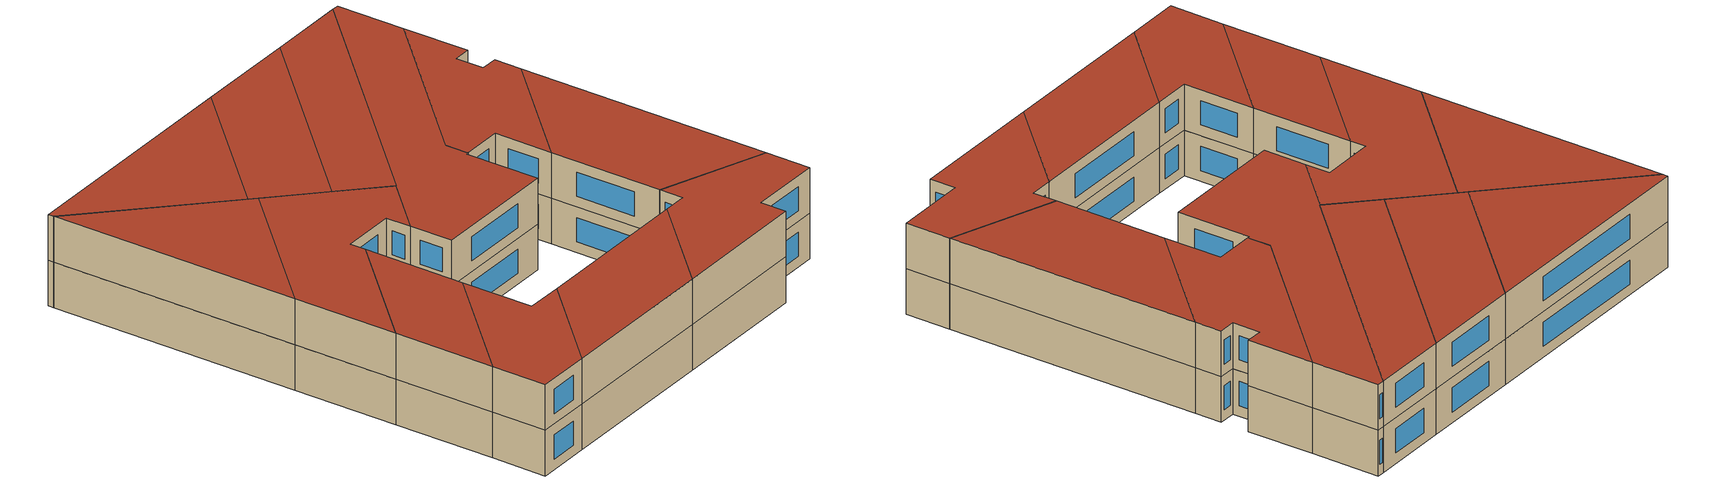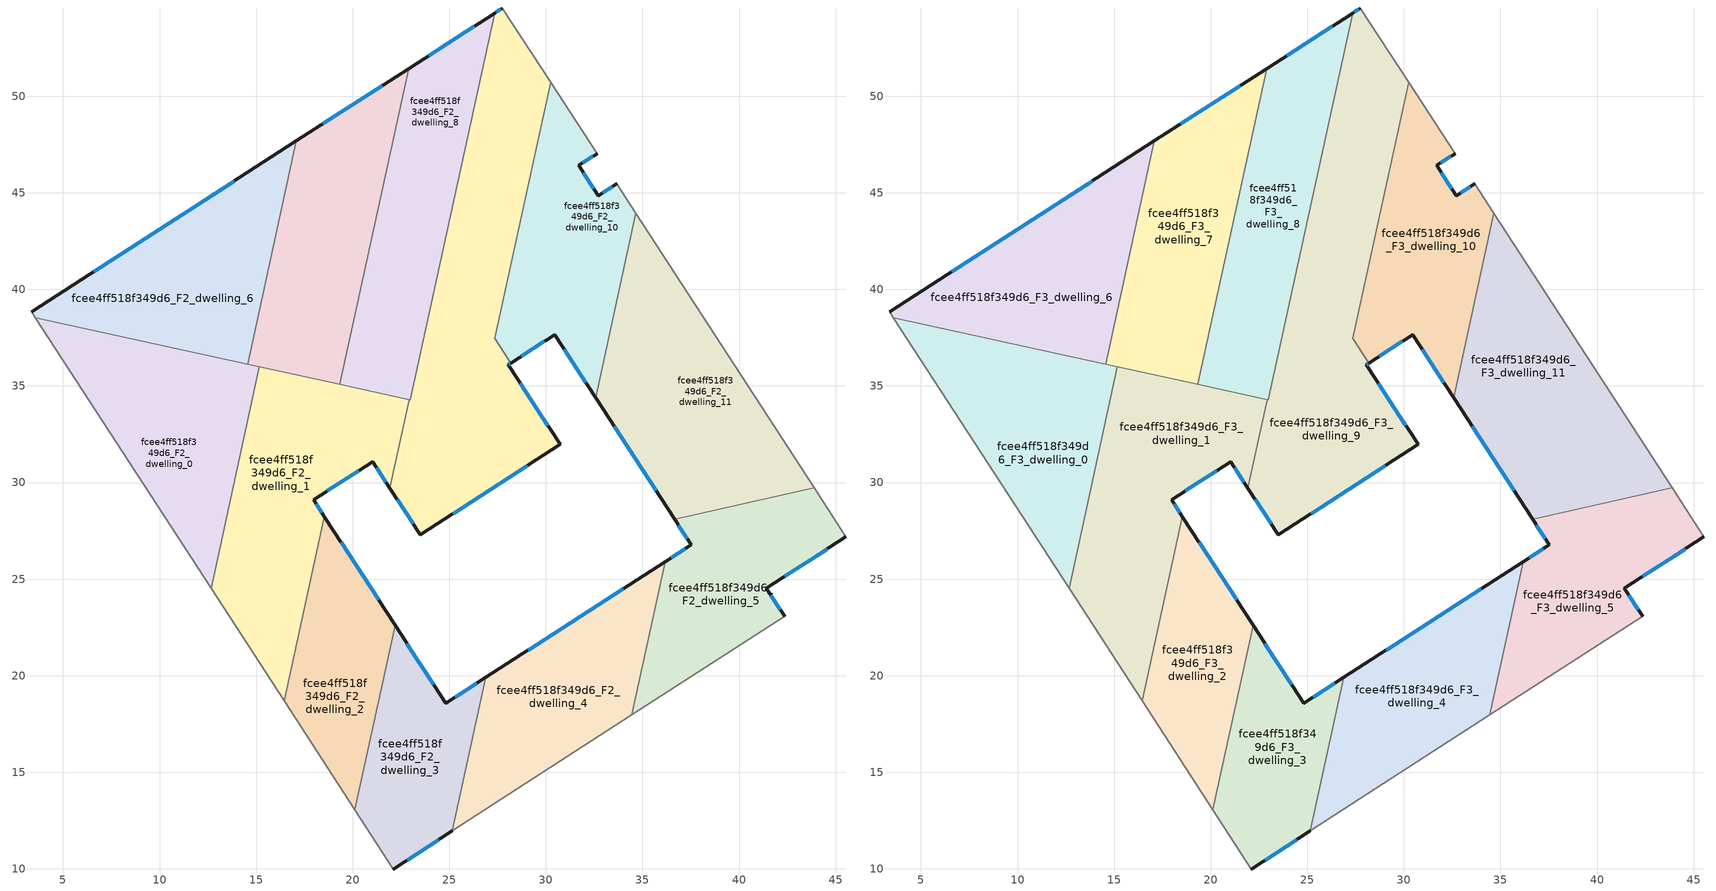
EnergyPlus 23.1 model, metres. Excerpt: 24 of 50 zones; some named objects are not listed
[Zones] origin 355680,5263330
fcee4ff518f349d6_F2_dwelling_0
 floor to fcee4ff518f349d6_F1_dwelling_0 (EU_floor_Construction): 9.12,37.31 12.88,31.51 12.67,31.38 13.79,29.66 12.66,24.53 3.58,38.52 z6
 floor to fcee4ff518f349d6_F1_dwelling_1 (EU_floor_Construction): 15.17,35.99 14.4,32.5 12.88,31.51 9.12,37.31 z6
 floor to fcee4ff518f349d6_F1_dwelling_4 (EU_floor_Construction): 14.4,32.5 13.79,29.66 12.67,31.38 z6
 wall adiabatic (EU_wall_Construction): 3.58,38.52 12.66,24.53 z6:9
 wall to fcee4ff518f349d6_F2_dwelling_1 (EU_wall_Construction): 12.66,24.53 15.17,35.99 z6:9
 wall to fcee4ff518f349d6_F2_dwelling_6 (EU_wall_Construction): 14.56,36.12 3.58,38.52 z6:9
 wall to fcee4ff518f349d6_F2_dwelling_7 (EU_wall_Construction): 15.17,35.99 14.56,36.12 z6:9
fcee4ff518f349d6_F2_dwelling_1
 floor to fcee4ff518f349d6_F1_dwelling_4 (EU_floor_Construction): 18.51,35.16 21.96,29.85 21.93,29.71 21.03,31.08 17.98,29.1 18.54,28.24 16.78,20.21 15.86,19.61 12.74,24.42 15.87,26.45 13.79,29.66 14.4,32.5 z6
 floor to fcee4ff518f349d6_F1_dwelling_0 (EU_floor_Construction): 13.79,29.66 15.87,26.45 12.74,24.42 12.66,24.53 z6
 floor to fcee4ff518f349d6_F1_dwelling_2 (EU_floor_Construction): 16.78,20.21 16.45,18.69 15.86,19.61 z6
 floor to fcee4ff518f349d6_F1_dwelling_5 (EU_floor_Construction): 21.82,34.54 22.69,33.2 21.96,29.85 18.43,35.28 z6
 floor to fcee4ff518f349d6_F1_dwelling_1 (EU_floor_Construction): 18.43,35.28 18.51,35.16 14.4,32.5 15.17,35.99 z6
 floor to fcee4ff518f349d6_F1_dwelling_6 (EU_floor_Construction): 22.93,34.3 22.69,33.2 21.82,34.54 z6
 wall outside (EU_wall_Construction): 18.54,28.24 17.98,29.1 21.03,31.08 21.93,29.71 z6:9
 wall to fcee4ff518f349d6_F2_dwelling_9 (EU_wall_Construction): 21.93,29.71 22.93,34.3 z6:9
 wall to fcee4ff518f349d6_F2_dwelling_2 (EU_wall_Construction): 16.45,18.69 18.54,28.24 z6:9
 wall adiabatic (EU_wall_Construction): 12.66,24.53 16.45,18.69 z6:9
 wall to fcee4ff518f349d6_F2_dwelling_7 (EU_wall_Construction): 19.32,35.08 15.17,35.99 z6:9
 wall to fcee4ff518f349d6_F2_dwelling_8 (EU_wall_Construction): 22.93,34.3 19.32,35.08 z6:9
 window (EU_Window_Construction): 21.24,30.76 21.72,30.03 / 18.69,29.57 20.31,30.62 / 18.41,28.44 18.11,28.9 z6.7:8.3
fcee4ff518f349d6_F2_dwelling_10
 floor to fcee4ff518f349d6_F1_dwelling_10 (EU_floor_Construction): 32.65,47.03 31.7,46.42 32.71,44.85 33.67,45.47 34.66,43.95 33.46,38.49 33.44,38.48 33.45,38.45 33.43,38.33 31.04,36.77 30.46,37.66 30.42,37.63 30.04,38.22 32.55,39.85 29.04,45.25 30.24,50.74 z6
 floor to fcee4ff518f349d6_F1_dwelling_11 (EU_floor_Construction): 33.43,38.33 32.57,34.4 31.04,36.77 z6
 floor to fcee4ff518f349d6_F1_dwelling_9 (EU_floor_Construction): 29.04,45.25 32.55,39.85 29.41,37.81 27.92,40.11 z6
 floor to fcee4ff518f349d6_F1_dwelling_8 (EU_floor_Construction): 30.04,38.22 30.42,37.63 28.18,36.18 28.1,36.31 27.46,37.31 27.35,37.48 27.92,40.11 29.41,37.81 z6
 wall outside (EU_wall_Construction): 33.67,45.47 32.71,44.85 31.7,46.42 32.65,47.03 / 28.18,36.18 30.46,37.66 32.57,34.4 z6:9
 wall adiabatic (EU_wall_Construction): 34.66,43.95 33.67,45.47 / 32.65,47.03 30.24,50.74 z6:9
 wall to fcee4ff518f349d6_F2_dwelling_11 (EU_wall_Construction): 32.57,34.4 34.66,43.95 z6:9
 wall to fcee4ff518f349d6_F2_dwelling_9 (EU_wall_Construction): 30.24,50.74 27.35,37.48 28.1,36.31 28.18,36.18 z6:9
 window (EU_Window_Construction): 31.92,46.56 32.43,46.89 / 32.47,45.22 31.93,46.05 / 33.44,45.32 32.94,45 / 30.96,36.89 32.08,35.17 / 28.72,36.53 29.93,37.31 z6.7:8.3
fcee4ff518f349d6_F2_dwelling_11
 floor adiabatic (EU_floor_Construction): 36.79,40.65 43.89,29.72 39.73,28.79 33.45,38.45 33.46,38.49 z6
 floor to fcee4ff518f349d6_F1_dwelling_10 (EU_floor_Construction): 34.66,43.95 36.79,40.65 33.46,38.49 z6
 floor to fcee4ff518f349d6_F1_dwelling_11 (EU_floor_Construction): 33.5,38.37 39.73,28.79 36.66,28.1 32.57,34.4 33.43,38.33 z6
 wall outside (EU_wall_Construction): 32.57,34.4 36.66,28.1 z6:9
 wall adiabatic (EU_wall_Construction): 43.89,29.72 34.66,43.95 z6:9
 wall to fcee4ff518f349d6_F2_dwelling_5 (EU_wall_Construction): 36.66,28.1 43.89,29.72 z6:9
 window (EU_Window_Construction): 33.53,32.92 35.7,29.58 z6.7:8.3
fcee4ff518f349d6_F2_dwelling_2
 floor to fcee4ff518f349d6_F1_dwelling_3 (EU_floor_Construction): 21.77,23.26 22.2,22.61 21.97,21.58 21.15,22.85 z6
 floor to fcee4ff518f349d6_F1_dwelling_4 (EU_floor_Construction): 18.54,28.24 21.77,23.26 20.65,22.52 20.56,22.66 16.78,20.21 z6
 floor to fcee4ff518f349d6_F1_dwelling_2 (EU_floor_Construction): 21.15,22.85 21.97,21.58 20.11,13.06 16.45,18.69 16.78,20.21 20.56,22.66 20.65,22.52 z6
 wall outside (EU_wall_Construction): 22.2,22.61 18.54,28.24 z6:9
 wall to fcee4ff518f349d6_F2_dwelling_3 (EU_wall_Construction): 20.11,13.06 22.2,22.61 z6:9
 wall adiabatic (EU_wall_Construction): 16.45,18.69 20.11,13.06 z6:9
 window (EU_Window_Construction): 21.34,23.93 19.4,26.92 z6.7:8.3
fcee4ff518f349d6_F2_dwelling_3
 floor to fcee4ff518f349d6_F1_dwelling_2 (EU_floor_Construction): 21.97,21.58 25.93,15.48 25.16,11.97 22.1,10 20.11,13.06 z6
 floor to fcee4ff518f349d6_F1_dwelling_3 (EU_floor_Construction): 26.9,19.92 25.93,15.48 21.97,21.58 22.2,22.61 24.82,18.58 z6
 wall outside (EU_wall_Construction): 26.9,19.92 24.82,18.58 22.2,22.61 / 22.1,10 25.16,11.97 z6:9
 wall to fcee4ff518f349d6_F2_dwelling_4 (EU_wall_Construction): 25.16,11.97 26.9,19.92 z6:9
 wall adiabatic (EU_wall_Construction): 20.11,13.06 22.1,10 z6:9
 window (EU_Window_Construction): 24.2,19.53 22.81,21.66 / 26.41,19.61 25.3,18.89 / 22.82,10.46 24.44,11.51 z6.7:8.3
fcee4ff518f349d6_F2_dwelling_4
 floor to fcee4ff518f349d6_F1_dwelling_3 (EU_floor_Construction): 33.92,24.45 35.38,22.2 34.45,17.97 27.31,13.36 25.93,15.48 26.9,19.92 z6
 floor to fcee4ff518f349d6_F1_dwelling_11 (EU_floor_Construction): 36.19,25.91 35.38,22.2 33.92,24.45 z6
 floor to fcee4ff518f349d6_F1_dwelling_2 (EU_floor_Construction): 25.93,15.48 27.31,13.36 25.16,11.97 z6
 wall outside (EU_wall_Construction): 36.19,25.91 26.9,19.92 z6:9
 wall to fcee4ff518f349d6_F2_dwelling_5 (EU_wall_Construction): 34.45,17.97 36.19,25.91 z6:9
 wall adiabatic (EU_wall_Construction): 25.16,11.97 34.45,17.97 z6:9
 window (EU_Window_Construction): 34.01,24.5 29.08,21.33 z6.7:8.3
fcee4ff518f349d6_F2_dwelling_5
 floor to fcee4ff518f349d6_F1_dwelling_11 (EU_floor_Construction): 39.73,28.79 42.17,25.01 41.41,24.52 42.36,23.07 37.04,19.64 35.38,22.2 36.19,25.91 37.52,26.77 36.66,28.1 z6
 floor adiabatic (EU_floor_Construction): 43.89,29.72 45.54,27.19 42.17,25.01 39.73,28.79 z6
 floor to fcee4ff518f349d6_F1_dwelling_3 (EU_floor_Construction): 35.38,22.2 37.04,19.64 34.45,17.97 z6
 wall outside (EU_wall_Construction): 36.66,28.1 37.52,26.77 36.19,25.91 / 42.36,23.07 41.41,24.52 45.54,27.19 z6:9
 wall adiabatic (EU_wall_Construction): 45.54,27.19 43.89,29.72 / 34.45,17.97 42.36,23.07 z6:9
 window (EU_Window_Construction): 37.21,26.57 36.5,26.11 / 36.87,27.79 37.32,27.08 / 42.38,25.15 44.57,26.56 / 42.14,23.41 41.63,24.18 z6.7:8.3
fcee4ff518f349d6_F2_dwelling_6
 floor to fcee4ff518f349d6_F1_dwelling_5 (EU_floor_Construction): 14.41,45.96 16.13,43.31 15.4,39.96 12.36,44.63 z6
 floor adiabatic (EU_floor_Construction): 12.36,44.63 15.4,39.96 14.56,36.12 3.58,38.52 3.37,38.83 z6
 floor to fcee4ff518f349d6_F1_dwelling_6 (EU_floor_Construction): 16.46,47.28 16.86,46.66 16.13,43.31 14.41,45.96 z6
 floor to fcee4ff518f349d6_F1_dwelling_7 (EU_floor_Construction): 17.08,47.68 16.86,46.66 16.46,47.28 z6
 wall outside (EU_wall_Construction): 17.09,47.68 3.37,38.83 z6:9
 wall to fcee4ff518f349d6_F2_dwelling_7 (EU_wall_Construction): 14.56,36.12 17.09,47.68 z6:9
 wall adiabatic (EU_wall_Construction): 3.37,38.83 3.58,38.52 z6:9
 window (EU_Window_Construction): 13.87,45.61 6.59,40.91 z6.7:8.3
fcee4ff518f349d6_F2_dwelling_7
 floor to fcee4ff518f349d6_F1_dwelling_5 (EU_floor_Construction): 16.13,43.31 19.86,37.56 19.32,35.08 18.43,35.28 15.4,39.96 z6
 floor to fcee4ff518f349d6_F1_dwelling_6 (EU_floor_Construction): 16.86,46.66 20.59,40.91 19.86,37.56 16.13,43.31 z6
 floor to fcee4ff518f349d6_F1_dwelling_7 (EU_floor_Construction): 18.51,48.6 21.32,44.26 20.59,40.91 16.86,46.66 17.08,47.68 z6
 floor to fcee4ff518f349d6_F1_dwelling_9 (EU_floor_Construction): 22.89,51.43 22.31,48.76 21.26,50.38 z6
 floor to fcee4ff518f349d6_F1_dwelling_1 (EU_floor_Construction): 15.4,39.96 18.43,35.28 14.56,36.12 z6
 floor to fcee4ff518f349d6_F1_dwelling_8 (EU_floor_Construction): 21.26,50.38 22.31,48.76 21.32,44.26 18.51,48.6 z6
 wall outside (EU_wall_Construction): 22.89,51.43 17.09,47.68 z6:9
 wall to fcee4ff518f349d6_F2_dwelling_8 (EU_wall_Construction): 19.32,35.08 22.89,51.43 z6:9
 window (EU_Window_Construction): 21.53,50.55 18.45,48.56 z6.7:8.3
fcee4ff518f349d6_F2_dwelling_8
 floor to fcee4ff518f349d6_F1_dwelling_7 (EU_floor_Construction): 21.32,44.26 24.19,39.85 23.46,36.5 20.59,40.91 z6
 floor to fcee4ff518f349d6_F1_dwelling_9 (EU_floor_Construction): 24.4,52.4 26.29,49.49 25.17,44.35 22.31,48.76 22.89,51.43 z6
 floor to fcee4ff518f349d6_F1_dwelling_8 (EU_floor_Construction): 22.31,48.76 25.17,44.35 24.19,39.85 21.32,44.26 z6
 floor to fcee4ff518f349d6_F1_dwelling_10 (EU_floor_Construction): 27.34,54.3 26.29,49.49 24.4,52.4 z6
 floor to fcee4ff518f349d6_F1_dwelling_5 (EU_floor_Construction): 19.86,37.56 21.82,34.54 19.32,35.08 z6
 floor to fcee4ff518f349d6_F1_dwelling_6 (EU_floor_Construction): 20.59,40.91 23.46,36.5 22.97,34.29 22.93,34.3 21.82,34.54 19.86,37.56 z6
 wall outside (EU_wall_Construction): 27.34,54.3 22.89,51.43 z6:9
 wall to fcee4ff518f349d6_F2_dwelling_9 (EU_wall_Construction): 22.93,34.3 22.97,34.29 27.34,54.3 z6:9
 window (EU_Window_Construction): 26.3,53.63 23.94,52.1 z6.7:8.3
fcee4ff518f349d6_F2_dwelling_9
 floor to fcee4ff518f349d6_F1_dwelling_6 (EU_floor_Construction): 23.46,36.5 27.67,30 25.63,28.68 22.69,33.2 22.93,34.3 22.97,34.29 z6
 floor to fcee4ff518f349d6_F1_dwelling_8 (EU_floor_Construction): 27.92,40.11 27.35,37.48 28.1,36.31 28.18,36.18 28.06,36.1 30.74,31.98 29.72,31.32 24.19,39.85 25.17,44.35 z6
 floor to fcee4ff518f349d6_F1_dwelling_4 (EU_floor_Construction): 21.96,29.85 23.58,27.35 23.49,27.3 21.93,29.71 z6
 floor to fcee4ff518f349d6_F1_dwelling_10 (EU_floor_Construction): 27.75,54.57 30.24,50.74 29.04,45.25 26.29,49.49 27.34,54.3 z6
 floor to fcee4ff518f349d6_F1_dwelling_7 (EU_floor_Construction): 24.19,39.85 29.72,31.32 27.67,30 23.46,36.5 z6
 floor to fcee4ff518f349d6_F1_dwelling_9 (EU_floor_Construction): 26.29,49.49 29.04,45.25 27.92,40.11 25.17,44.35 z6
 floor to fcee4ff518f349d6_F1_dwelling_5 (EU_floor_Construction): 22.69,33.2 25.63,28.68 23.58,27.35 21.96,29.85 z6
 wall outside (EU_wall_Construction): 27.75,54.57 27.34,54.3 / 21.93,29.71 23.49,27.3 30.74,31.98 28.06,36.1 28.18,36.18 z6:9
 wall adiabatic (EU_wall_Construction): 30.24,50.74 27.75,54.57 z6:9
 window (EU_Window_Construction): 27.66,54.51 27.44,54.37 / 28.09,36.12 28.15,36.16 / 30.11,32.95 28.69,35.13 / 25.19,28.4 29.04,30.88 / 22.3,29.14 23.13,27.86 z6.7:8.3
fcee4ff518f349d6_F3_dwelling_0
 floor to fcee4ff518f349d6_F2_dwelling_0 (EU_floor_Construction): 15.17,35.99 12.66,24.53 3.58,38.52 z9
 wall adiabatic (EU_wall_Construction): 3.58,38.52 12.66,24.53 z9:12
 wall to fcee4ff518f349d6_F3_dwelling_1 (EU_wall_Construction): 12.66,24.53 15.17,35.99 z9:12
 wall to fcee4ff518f349d6_F3_dwelling_6 (EU_wall_Construction): 14.56,36.12 3.58,38.52 z9:12
 wall to fcee4ff518f349d6_F3_dwelling_7 (EU_wall_Construction): 15.17,35.99 14.56,36.12 z9:12
 roof outside (EU_roof_Construction): 12.66,24.53 15.17,35.99 3.58,38.52 z12
fcee4ff518f349d6_F3_dwelling_1
 floor to fcee4ff518f349d6_F2_dwelling_1 (EU_floor_Construction): 22.93,34.3 21.93,29.71 21.03,31.08 17.98,29.1 18.54,28.24 16.45,18.69 12.66,24.53 15.17,35.99 z9
 wall outside (EU_wall_Construction): 18.54,28.24 17.98,29.1 21.03,31.08 21.93,29.71 z9:12
 wall to fcee4ff518f349d6_F3_dwelling_9 (EU_wall_Construction): 21.93,29.71 22.93,34.3 z9:12
 wall to fcee4ff518f349d6_F3_dwelling_2 (EU_wall_Construction): 16.45,18.69 18.54,28.24 z9:12
 wall adiabatic (EU_wall_Construction): 12.66,24.53 16.45,18.69 z9:12
 wall to fcee4ff518f349d6_F3_dwelling_7 (EU_wall_Construction): 19.32,35.08 15.17,35.99 z9:12
 wall to fcee4ff518f349d6_F3_dwelling_8 (EU_wall_Construction): 22.93,34.3 19.32,35.08 z9:12
 window (EU_Window_Construction): 21.24,30.76 21.72,30.03 / 18.69,29.57 20.31,30.62 / 18.41,28.44 18.11,28.9 z9.7:11.3
 roof outside (EU_roof_Construction): 16.45,18.69 18.54,28.24 17.98,29.1 21.03,31.08 21.93,29.71 22.93,34.3 15.17,35.99 12.66,24.53 z12
fcee4ff518f349d6_F3_dwelling_10
 floor to fcee4ff518f349d6_F2_dwelling_10 (EU_floor_Construction): 32.65,47.03 31.7,46.42 32.71,44.85 33.67,45.47 34.66,43.95 32.57,34.4 30.46,37.66 28.18,36.18 28.1,36.31 27.35,37.48 30.24,50.74 z9
 wall outside (EU_wall_Construction): 33.67,45.47 32.71,44.85 31.7,46.42 32.65,47.03 / 28.18,36.18 30.46,37.66 32.57,34.4 z9:12
 wall adiabatic (EU_wall_Construction): 34.66,43.95 33.67,45.47 / 32.65,47.03 30.24,50.74 z9:12
 wall to fcee4ff518f349d6_F3_dwelling_11 (EU_wall_Construction): 32.57,34.4 34.66,43.95 z9:12
 wall to fcee4ff518f349d6_F3_dwelling_9 (EU_wall_Construction): 30.24,50.74 27.35,37.48 28.1,36.31 28.18,36.18 z9:12
 window (EU_Window_Construction): 31.92,46.56 32.43,46.89 / 32.47,45.22 31.93,46.05 / 33.44,45.32 32.94,45 / 30.96,36.89 32.08,35.17 / 28.72,36.53 29.93,37.31 z9.7:11.3
 roof outside (EU_roof_Construction): 32.57,34.4 34.66,43.95 33.67,45.47 32.71,44.85 31.7,46.42 32.65,47.03 30.24,50.74 27.35,37.48 28.1,36.31 28.18,36.18 30.46,37.66 z12
fcee4ff518f349d6_F3_dwelling_11
 floor to fcee4ff518f349d6_F2_dwelling_11 (EU_floor_Construction): 34.66,43.95 43.89,29.72 36.66,28.1 32.57,34.4 z9
 wall outside (EU_wall_Construction): 32.57,34.4 36.66,28.1 z9:12
 wall adiabatic (EU_wall_Construction): 43.89,29.72 34.66,43.95 z9:12
 wall to fcee4ff518f349d6_F3_dwelling_5 (EU_wall_Construction): 36.66,28.1 43.89,29.72 z9:12
 window (EU_Window_Construction): 33.53,32.92 35.7,29.58 z9.7:11.3
 roof outside (EU_roof_Construction): 43.89,29.72 34.66,43.95 32.57,34.4 36.66,28.1 z12
fcee4ff518f349d6_F3_dwelling_2
 floor to fcee4ff518f349d6_F2_dwelling_2 (EU_floor_Construction): 18.54,28.24 22.2,22.61 20.11,13.06 16.45,18.69 z9
 wall outside (EU_wall_Construction): 22.2,22.61 18.54,28.24 z9:12
 wall to fcee4ff518f349d6_F3_dwelling_3 (EU_wall_Construction): 20.11,13.06 22.2,22.61 z9:12
 wall adiabatic (EU_wall_Construction): 16.45,18.69 20.11,13.06 z9:12
 window (EU_Window_Construction): 21.34,23.93 19.4,26.92 z9.7:11.3
 roof outside (EU_roof_Construction): 20.11,13.06 22.2,22.61 18.54,28.24 16.45,18.69 z12
fcee4ff518f349d6_F3_dwelling_3
 floor to fcee4ff518f349d6_F2_dwelling_3 (EU_floor_Construction): 26.9,19.92 25.16,11.97 22.1,10 20.11,13.06 22.2,22.61 24.82,18.58 z9
 wall outside (EU_wall_Construction): 26.9,19.92 24.82,18.58 22.2,22.61 / 22.1,10 25.16,11.97 z9:12
 wall to fcee4ff518f349d6_F3_dwelling_4 (EU_wall_Construction): 25.16,11.97 26.9,19.92 z9:12
 wall adiabatic (EU_wall_Construction): 20.11,13.06 22.1,10 z9:12
 window (EU_Window_Construction): 24.2,19.53 22.81,21.66 / 26.41,19.61 25.3,18.89 / 22.82,10.46 24.44,11.51 z9.7:11.3
 roof outside (EU_roof_Construction): 25.16,11.97 26.9,19.92 24.82,18.58 22.2,22.61 20.11,13.06 22.1,10 z12
fcee4ff518f349d6_F3_dwelling_4
 floor to fcee4ff518f349d6_F2_dwelling_4 (EU_floor_Construction): 36.19,25.91 34.45,17.97 25.16,11.97 26.9,19.92 z9
 wall outside (EU_wall_Construction): 36.19,25.91 26.9,19.92 z9:12
 wall to fcee4ff518f349d6_F3_dwelling_5 (EU_wall_Construction): 34.45,17.97 36.19,25.91 z9:12
 wall adiabatic (EU_wall_Construction): 25.16,11.97 34.45,17.97 z9:12
 window (EU_Window_Construction): 34.01,24.5 29.08,21.33 z9.7:11.3
 roof outside (EU_roof_Construction): 34.45,17.97 36.19,25.91 26.9,19.92 25.16,11.97 z12
fcee4ff518f349d6_F3_dwelling_5
 floor to fcee4ff518f349d6_F2_dwelling_5 (EU_floor_Construction): 43.89,29.72 45.54,27.19 41.41,24.52 42.36,23.07 34.45,17.97 36.19,25.91 37.52,26.77 36.66,28.1 z9
 wall outside (EU_wall_Construction): 36.66,28.1 37.52,26.77 36.19,25.91 / 42.36,23.07 41.41,24.52 45.54,27.19 z9:12
 wall adiabatic (EU_wall_Construction): 45.54,27.19 43.89,29.72 / 34.45,17.97 42.36,23.07 z9:12
 window (EU_Window_Construction): 37.21,26.57 36.5,26.11 / 36.87,27.79 37.32,27.08 / 42.38,25.15 44.57,26.56 / 42.14,23.41 41.63,24.18 z9.7:11.3
 roof outside (EU_roof_Construction): 42.36,23.07 41.41,24.52 45.54,27.19 43.89,29.72 36.66,28.1 37.52,26.77 36.19,25.91 34.45,17.97 z12
fcee4ff518f349d6_F3_dwelling_6
 floor to fcee4ff518f349d6_F2_dwelling_6 (EU_floor_Construction): 17.09,47.68 14.56,36.12 3.58,38.52 3.37,38.83 z9
 wall outside (EU_wall_Construction): 17.09,47.68 3.37,38.83 z9:12
 wall to fcee4ff518f349d6_F3_dwelling_7 (EU_wall_Construction): 14.56,36.12 17.09,47.68 z9:12
 wall adiabatic (EU_wall_Construction): 3.37,38.83 3.58,38.52 z9:12
 window (EU_Window_Construction): 13.87,45.61 6.59,40.91 z9.7:11.3
 roof outside (EU_roof_Construction): 14.56,36.12 17.09,47.68 3.37,38.83 3.58,38.52 z12
fcee4ff518f349d6_F3_dwelling_7
 floor to fcee4ff518f349d6_F2_dwelling_7 (EU_floor_Construction): 22.89,51.43 19.32,35.08 14.56,36.12 17.09,47.68 z9
 wall outside (EU_wall_Construction): 22.89,51.43 17.09,47.68 z9:12
 wall to fcee4ff518f349d6_F3_dwelling_8 (EU_wall_Construction): 19.32,35.08 22.89,51.43 z9:12
 window (EU_Window_Construction): 21.53,50.55 18.45,48.56 z9.7:11.3
 roof outside (EU_roof_Construction): 19.32,35.08 22.89,51.43 17.09,47.68 14.56,36.12 z12
fcee4ff518f349d6_F3_dwelling_8
 floor to fcee4ff518f349d6_F2_dwelling_8 (EU_floor_Construction): 27.34,54.3 22.97,34.29 19.32,35.08 22.89,51.43 z9
 wall outside (EU_wall_Construction): 27.34,54.3 22.89,51.43 z9:12
 wall to fcee4ff518f349d6_F3_dwelling_9 (EU_wall_Construction): 22.93,34.3 22.97,34.29 27.34,54.3 z9:12
 window (EU_Window_Construction): 26.3,53.63 23.94,52.1 z9.7:11.3
 roof outside (EU_roof_Construction): 22.97,34.29 27.34,54.3 22.89,51.43 19.32,35.08 z12
fcee4ff518f349d6_F3_dwelling_9
 floor to fcee4ff518f349d6_F2_dwelling_9 (EU_floor_Construction): 27.75,54.57 30.24,50.74 27.35,37.48 28.1,36.31 28.18,36.18 28.06,36.1 30.74,31.98 23.49,27.3 21.93,29.71 22.93,34.3 22.97,34.29 27.34,54.3 z9
 wall outside (EU_wall_Construction): 27.75,54.57 27.34,54.3 / 21.93,29.71 23.49,27.3 30.74,31.98 28.06,36.1 28.18,36.18 z9:12
 wall adiabatic (EU_wall_Construction): 30.24,50.74 27.75,54.57 z9:12
 window (EU_Window_Construction): 27.66,54.51 27.44,54.37 / 28.09,36.12 28.15,36.16 / 30.11,32.95 28.69,35.13 / 25.19,28.4 29.04,30.88 / 22.3,29.14 23.13,27.86 z9.7:11.3
 roof outside (EU_roof_Construction): 30.74,31.98 28.06,36.1 28.18,36.18 28.1,36.31 27.35,37.48 30.24,50.74 27.75,54.57 27.34,54.3 22.97,34.29 22.93,34.3 21.93,29.71 23.49,27.3 z12
[Building]
EU S2 Campaign: North Axis=0; Terrain=City; Solar Distribution=FullExterior
[Site:Location]
Budapest.Ferenc.Liszt.Intl.AP: Latitude=47.437; Longitude=19.256; Time Zone=1; Elevation=185
[SizingPeriod:WeatherFileDays]
AnnualSizingPeriod: Begin Month=1; Begin Day of Month=1; End Month=12; End Day of Month=31; Day of Week for Start Day=Monday; Use Weather File Daylight Saving Period=No; Use Weather File Rain and Snow Indicators=No
[MATERIAL]
EU_InternalMass_Material: Roughness=MediumRough; Thickness=0.1; Conductivity=1; Density=1800; Specific Heat=900; Thermal Absorptance=0.9; Solar Absorptance=0.7; Visible Absorptance=0.7
[MATERIAL:NOMASS] Roughness=MediumRough; Thermal Absorptance=0.9; Solar Absorptance=0.7; Visible Absorptance=0.7
Name | Thermal Resistance
EU_wall_NoMass | 0.832559
EU_roof_NoMass | 1.39638
EU_floor_NoMass | 0.872794
[WINDOWMATERIAL:SIMPLEGLAZINGSYSTEM]
EU_Window_SimpleGlazing: UFactor=2.79869; Solar Heat Gain Coefficient=0.75; Visible Transmittance=0.75
[CONSTRUCTION]
EU_wall_Construction: EU_wall_NoMass
EU_roof_Construction: EU_roof_NoMass
EU_floor_Construction: EU_floor_NoMass
EU_Window_Construction: EU_Window_SimpleGlazing
EU_InternalMass_Construction: EU_InternalMass_Material
[ZONE] Type=1; Multiplier=1; Ceiling Height=autocalculate; Floor Area=autocalculate; Part of Total Floor Area=Yes
Name | Volume
fcee4ff518f349d6_F2_dwelling_0; fcee4ff518f349d6_F3_dwelling_0 | 208.759
fcee4ff518f349d6_F2_dwelling_1; fcee4ff518f349d6_F3_dwelling_1 | 247.774
fcee4ff518f349d6_F2_dwelling_10; fcee4ff518f349d6_F3_dwelling_10 | 185.777
fcee4ff518f349d6_F2_dwelling_11; fcee4ff518f349d6_F3_dwelling_11 | 255.045
fcee4ff518f349d6_F2_dwelling_2; fcee4ff518f349d6_F3_dwelling_2 | 140.003
fcee4ff518f349d6_F2_dwelling_3; fcee4ff518f349d6_F3_dwelling_3 | 140.956
fcee4ff518f349d6_F2_dwelling_4; fcee4ff518f349d6_F3_dwelling_4 | 190.251
fcee4ff518f349d6_F2_dwelling_5; fcee4ff518f349d6_F3_dwelling_5 | 177.247
fcee4ff518f349d6_F2_dwelling_6; fcee4ff518f349d6_F3_dwelling_6 | 208.737
fcee4ff518f349d6_F2_dwelling_7; fcee4ff518f349d6_F3_dwelling_7 | 208.72
fcee4ff518f349d6_F2_dwelling_8; fcee4ff518f349d6_F3_dwelling_8 | 208.771
fcee4ff518f349d6_F2_dwelling_9; fcee4ff518f349d6_F3_dwelling_9 | 332.881
[INTERNALMASS] Construction=EU_InternalMass_Construction
Name | Zone or ZoneList | Surface Area
fcee4ff518f349d6_F2_dwelling_0_EU_InternalMass | fcee4ff518f349d6_F2_dwelling_0 | 69.5861
fcee4ff518f349d6_F2_dwelling_1_EU_InternalMass | fcee4ff518f349d6_F2_dwelling_1 | 82.5903
fcee4ff518f349d6_F2_dwelling_2_EU_InternalMass | fcee4ff518f349d6_F2_dwelling_2 | 46.6676
fcee4ff518f349d6_F2_dwelling_3_EU_InternalMass | fcee4ff518f349d6_F2_dwelling_3 | 46.9853
fcee4ff518f349d6_F2_dwelling_4_EU_InternalMass | fcee4ff518f349d6_F2_dwelling_4 | 63.4171
fcee4ff518f349d6_F2_dwelling_5_EU_InternalMass | fcee4ff518f349d6_F2_dwelling_5 | 59.0824
fcee4ff518f349d6_F2_dwelling_6_EU_InternalMass | fcee4ff518f349d6_F2_dwelling_6 | 69.5789
fcee4ff518f349d6_F2_dwelling_7_EU_InternalMass | fcee4ff518f349d6_F2_dwelling_7 | 69.5733
fcee4ff518f349d6_F2_dwelling_8_EU_InternalMass | fcee4ff518f349d6_F2_dwelling_8 | 69.59
fcee4ff518f349d6_F2_dwelling_9_EU_InternalMass | fcee4ff518f349d6_F2_dwelling_9 | 110.95
fcee4ff518f349d6_F2_dwelling_10_EU_InternalMass | fcee4ff518f349d6_F2_dwelling_10 | 61.9258
fcee4ff518f349d6_F2_dwelling_11_EU_InternalMass | fcee4ff518f349d6_F2_dwelling_11 | 85.015
fcee4ff518f349d6_F3_dwelling_0_EU_InternalMass | fcee4ff518f349d6_F3_dwelling_0 | 69.5861
fcee4ff518f349d6_F3_dwelling_1_EU_InternalMass | fcee4ff518f349d6_F3_dwelling_1 | 82.5903
fcee4ff518f349d6_F3_dwelling_2_EU_InternalMass | fcee4ff518f349d6_F3_dwelling_2 | 46.6676
fcee4ff518f349d6_F3_dwelling_3_EU_InternalMass | fcee4ff518f349d6_F3_dwelling_3 | 46.9853
fcee4ff518f349d6_F3_dwelling_4_EU_InternalMass | fcee4ff518f349d6_F3_dwelling_4 | 63.4171
fcee4ff518f349d6_F3_dwelling_5_EU_InternalMass | fcee4ff518f349d6_F3_dwelling_5 | 59.0824
fcee4ff518f349d6_F3_dwelling_6_EU_InternalMass | fcee4ff518f349d6_F3_dwelling_6 | 69.5789
fcee4ff518f349d6_F3_dwelling_7_EU_InternalMass | fcee4ff518f349d6_F3_dwelling_7 | 69.5733
fcee4ff518f349d6_F3_dwelling_8_EU_InternalMass | fcee4ff518f349d6_F3_dwelling_8 | 69.59
fcee4ff518f349d6_F3_dwelling_9_EU_InternalMass | fcee4ff518f349d6_F3_dwelling_9 | 110.95
fcee4ff518f349d6_F3_dwelling_10_EU_InternalMass | fcee4ff518f349d6_F3_dwelling_10 | 61.9258
fcee4ff518f349d6_F3_dwelling_11_EU_InternalMass | fcee4ff518f349d6_F3_dwelling_11 | 85.015
[OTHEREQUIPMENT] Fuel Type=Electricity; Design Level Calculation Method=Watts/Area; Power per Zone Floor Area=1; Fraction Latent=0; Fraction Radiant=0; Fraction Lost=0; Carbon Dioxide Generation Rate=0; EndUse Subcategory=EU_Step8_InternalGains
Name | Zone or ZoneList or Space or SpaceList | Schedule
EU_Step8_InternalGain_fcee4ff518f349d6_F2_dwelling_0_f000 | fcee4ff518f349d6_F2_dwelling_0 | EU_Step8_GainSchedule_fcee4ff518f349d6_F2_dwelling_0_f000
EU_Step8_InternalGain_fcee4ff518f349d6_F2_dwelling_1_f000 | fcee4ff518f349d6_F2_dwelling_1 | EU_Step8_GainSchedule_fcee4ff518f349d6_F2_dwelling_1_f000
EU_Step8_InternalGain_fcee4ff518f349d6_F2_dwelling_2_f000 | fcee4ff518f349d6_F2_dwelling_2 | EU_Step8_GainSchedule_fcee4ff518f349d6_F2_dwelling_2_f000
EU_Step8_InternalGain_fcee4ff518f349d6_F2_dwelling_3_f000 | fcee4ff518f349d6_F2_dwelling_3 | EU_Step8_GainSchedule_fcee4ff518f349d6_F2_dwelling_3_f000
EU_Step8_InternalGain_fcee4ff518f349d6_F2_dwelling_4_f000 | fcee4ff518f349d6_F2_dwelling_4 | EU_Step8_GainSchedule_fcee4ff518f349d6_F2_dwelling_4_f000
EU_Step8_InternalGain_fcee4ff518f349d6_F2_dwelling_5_f000 | fcee4ff518f349d6_F2_dwelling_5 | EU_Step8_GainSchedule_fcee4ff518f349d6_F2_dwelling_5_f000
EU_Step8_InternalGain_fcee4ff518f349d6_F2_dwelling_6_f000 | fcee4ff518f349d6_F2_dwelling_6 | EU_Step8_GainSchedule_fcee4ff518f349d6_F2_dwelling_6_f000
EU_Step8_InternalGain_fcee4ff518f349d6_F2_dwelling_7_f000 | fcee4ff518f349d6_F2_dwelling_7 | EU_Step8_GainSchedule_fcee4ff518f349d6_F2_dwelling_7_f000
EU_Step8_InternalGain_fcee4ff518f349d6_F2_dwelling_8_f000 | fcee4ff518f349d6_F2_dwelling_8 | EU_Step8_GainSchedule_fcee4ff518f349d6_F2_dwelling_8_f000
EU_Step8_InternalGain_fcee4ff518f349d6_F2_dwelling_9_f000 | fcee4ff518f349d6_F2_dwelling_9 | EU_Step8_GainSchedule_fcee4ff518f349d6_F2_dwelling_9_f000
EU_Step8_InternalGain_fcee4ff518f349d6_F2_dwelling_10_f000 | fcee4ff518f349d6_F2_dwelling_10 | EU_Step8_GainSchedule_fcee4ff518f349d6_F2_dwelling_10_f000
EU_Step8_InternalGain_fcee4ff518f349d6_F2_dwelling_11_f000 | fcee4ff518f349d6_F2_dwelling_11 | EU_Step8_GainSchedule_fcee4ff518f349d6_F2_dwelling_11_f000
EU_Step8_InternalGain_fcee4ff518f349d6_F3_dwelling_0_f000 | fcee4ff518f349d6_F3_dwelling_0 | EU_Step8_GainSchedule_fcee4ff518f349d6_F3_dwelling_0_f000
EU_Step8_InternalGain_fcee4ff518f349d6_F3_dwelling_1_f000 | fcee4ff518f349d6_F3_dwelling_1 | EU_Step8_GainSchedule_fcee4ff518f349d6_F3_dwelling_1_f000
EU_Step8_InternalGain_fcee4ff518f349d6_F3_dwelling_2_f000 | fcee4ff518f349d6_F3_dwelling_2 | EU_Step8_GainSchedule_fcee4ff518f349d6_F3_dwelling_2_f000
EU_Step8_InternalGain_fcee4ff518f349d6_F3_dwelling_3_f000 | fcee4ff518f349d6_F3_dwelling_3 | EU_Step8_GainSchedule_fcee4ff518f349d6_F3_dwelling_3_f000
EU_Step8_InternalGain_fcee4ff518f349d6_F3_dwelling_4_f000 | fcee4ff518f349d6_F3_dwelling_4 | EU_Step8_GainSchedule_fcee4ff518f349d6_F3_dwelling_4_f000
EU_Step8_InternalGain_fcee4ff518f349d6_F3_dwelling_5_f000 | fcee4ff518f349d6_F3_dwelling_5 | EU_Step8_GainSchedule_fcee4ff518f349d6_F3_dwelling_5_f000
EU_Step8_InternalGain_fcee4ff518f349d6_F3_dwelling_6_f000 | fcee4ff518f349d6_F3_dwelling_6 | EU_Step8_GainSchedule_fcee4ff518f349d6_F3_dwelling_6_f000
EU_Step8_InternalGain_fcee4ff518f349d6_F3_dwelling_7_f000 | fcee4ff518f349d6_F3_dwelling_7 | EU_Step8_GainSchedule_fcee4ff518f349d6_F3_dwelling_7_f000
EU_Step8_InternalGain_fcee4ff518f349d6_F3_dwelling_8_f000 | fcee4ff518f349d6_F3_dwelling_8 | EU_Step8_GainSchedule_fcee4ff518f349d6_F3_dwelling_8_f000
EU_Step8_InternalGain_fcee4ff518f349d6_F3_dwelling_9_f000 | fcee4ff518f349d6_F3_dwelling_9 | EU_Step8_GainSchedule_fcee4ff518f349d6_F3_dwelling_9_f000
EU_Step8_InternalGain_fcee4ff518f349d6_F3_dwelling_10_f000 | fcee4ff518f349d6_F3_dwelling_10 | EU_Step8_GainSchedule_fcee4ff518f349d6_F3_dwelling_10_f000
EU_Step8_InternalGain_fcee4ff518f349d6_F3_dwelling_11_f000 | fcee4ff518f349d6_F3_dwelling_11 | EU_Step8_GainSchedule_fcee4ff518f349d6_F3_dwelling_11_f000
[ZONEVENTILATION:DESIGNFLOWRATE] Schedule=EU_AlwaysOn; Design Flow Rate Calculation Method=AirChanges/Hour; Air Changes per Hour=0.475469; Ventilation Type=Natural; Fan Pressure Rise=0; Fan Total Efficiency=1; Constant Term Coefficient=1; Temperature Term Coefficient=0; Velocity Term Coefficient=0; Velocity Squared Term Coefficient=0; Minimum Indoor Temperature=-100; Maximum Indoor Temperature=100; Delta Temperature=-100; Minimum Outdoor Temperature=-100; Maximum Outdoor Temperature=100; Maximum Wind Speed=40
Name | Zone or ZoneList or Space or SpaceList
EU_ConstantAir_fcee4ff518f349d6_F2_dwelling_0 | fcee4ff518f349d6_F2_dwelling_0
EU_ConstantAir_fcee4ff518f349d6_F2_dwelling_1 | fcee4ff518f349d6_F2_dwelling_1
EU_ConstantAir_fcee4ff518f349d6_F2_dwelling_2 | fcee4ff518f349d6_F2_dwelling_2
EU_ConstantAir_fcee4ff518f349d6_F2_dwelling_3 | fcee4ff518f349d6_F2_dwelling_3
EU_ConstantAir_fcee4ff518f349d6_F2_dwelling_4 | fcee4ff518f349d6_F2_dwelling_4
EU_ConstantAir_fcee4ff518f349d6_F2_dwelling_5 | fcee4ff518f349d6_F2_dwelling_5
EU_ConstantAir_fcee4ff518f349d6_F2_dwelling_6 | fcee4ff518f349d6_F2_dwelling_6
EU_ConstantAir_fcee4ff518f349d6_F2_dwelling_7 | fcee4ff518f349d6_F2_dwelling_7
EU_ConstantAir_fcee4ff518f349d6_F2_dwelling_8 | fcee4ff518f349d6_F2_dwelling_8
EU_ConstantAir_fcee4ff518f349d6_F2_dwelling_9 | fcee4ff518f349d6_F2_dwelling_9
EU_ConstantAir_fcee4ff518f349d6_F2_dwelling_10 | fcee4ff518f349d6_F2_dwelling_10
EU_ConstantAir_fcee4ff518f349d6_F2_dwelling_11 | fcee4ff518f349d6_F2_dwelling_11
EU_ConstantAir_fcee4ff518f349d6_F3_dwelling_0 | fcee4ff518f349d6_F3_dwelling_0
EU_ConstantAir_fcee4ff518f349d6_F3_dwelling_1 | fcee4ff518f349d6_F3_dwelling_1
EU_ConstantAir_fcee4ff518f349d6_F3_dwelling_2 | fcee4ff518f349d6_F3_dwelling_2
EU_ConstantAir_fcee4ff518f349d6_F3_dwelling_3 | fcee4ff518f349d6_F3_dwelling_3
EU_ConstantAir_fcee4ff518f349d6_F3_dwelling_4 | fcee4ff518f349d6_F3_dwelling_4
EU_ConstantAir_fcee4ff518f349d6_F3_dwelling_5 | fcee4ff518f349d6_F3_dwelling_5
EU_ConstantAir_fcee4ff518f349d6_F3_dwelling_6 | fcee4ff518f349d6_F3_dwelling_6
EU_ConstantAir_fcee4ff518f349d6_F3_dwelling_7 | fcee4ff518f349d6_F3_dwelling_7
EU_ConstantAir_fcee4ff518f349d6_F3_dwelling_8 | fcee4ff518f349d6_F3_dwelling_8
EU_ConstantAir_fcee4ff518f349d6_F3_dwelling_9 | fcee4ff518f349d6_F3_dwelling_9
EU_ConstantAir_fcee4ff518f349d6_F3_dwelling_10 | fcee4ff518f349d6_F3_dwelling_10
EU_ConstantAir_fcee4ff518f349d6_F3_dwelling_11 | fcee4ff518f349d6_F3_dwelling_11
[HVACTEMPLATE:ZONE:IDEALLOADSAIRSYSTEM] System Availability Schedule=EU_AlwaysOn; Maximum Heating Supply Air Temperature=50; Minimum Cooling Supply Air Temperature=13; Maximum Heating Supply Air Humidity Ratio=0.0156; Minimum Cooling Supply Air Humidity Ratio=0.0077; Heating Limit=NoLimit; Cooling Limit=NoLimit; Heating Availability Schedule=EU_AlwaysOn; Cooling Availability Schedule=EU_CoolingOff; Dehumidification Control Type=ConstantSensibleHeatRatio; Cooling Sensible Heat Ratio=0.7; Dehumidification Setpoint=60; Humidification Control Type=None; Humidification Setpoint=30; Outdoor Air Method=None; Outdoor Air Flow Rate per Person=0.00944; Outdoor Air Flow Rate per Zone Floor Area=0; Outdoor Air Flow Rate per Zone=0; Demand Controlled Ventilation Type=None; Outdoor Air Economizer Type=NoEconomizer; Heat Recovery Type=None; Sensible Heat Recovery Effectiveness=0.7; Latent Heat Recovery Effectiveness=0.65
Name | Template Thermostat
fcee4ff518f349d6_F2_dwelling_0 | EU_HeatOnly_fcee4ff518f349d6_F2_dwelling_0
fcee4ff518f349d6_F2_dwelling_1 | EU_HeatOnly_fcee4ff518f349d6_F2_dwelling_1
fcee4ff518f349d6_F2_dwelling_2 | EU_HeatOnly_fcee4ff518f349d6_F2_dwelling_2
fcee4ff518f349d6_F2_dwelling_3 | EU_HeatOnly_fcee4ff518f349d6_F2_dwelling_3
fcee4ff518f349d6_F2_dwelling_4 | EU_HeatOnly_fcee4ff518f349d6_F2_dwelling_4
fcee4ff518f349d6_F2_dwelling_5 | EU_HeatOnly_fcee4ff518f349d6_F2_dwelling_5
fcee4ff518f349d6_F2_dwelling_6 | EU_HeatOnly_fcee4ff518f349d6_F2_dwelling_6
fcee4ff518f349d6_F2_dwelling_7 | EU_HeatOnly_fcee4ff518f349d6_F2_dwelling_7
fcee4ff518f349d6_F2_dwelling_8 | EU_HeatOnly_fcee4ff518f349d6_F2_dwelling_8
fcee4ff518f349d6_F2_dwelling_9 | EU_HeatOnly_fcee4ff518f349d6_F2_dwelling_9
fcee4ff518f349d6_F2_dwelling_10 | EU_HeatOnly_fcee4ff518f349d6_F2_dwelling_10
fcee4ff518f349d6_F2_dwelling_11 | EU_HeatOnly_fcee4ff518f349d6_F2_dwelling_11
fcee4ff518f349d6_F3_dwelling_0 | EU_HeatOnly_fcee4ff518f349d6_F3_dwelling_0
fcee4ff518f349d6_F3_dwelling_1 | EU_HeatOnly_fcee4ff518f349d6_F3_dwelling_1
fcee4ff518f349d6_F3_dwelling_2 | EU_HeatOnly_fcee4ff518f349d6_F3_dwelling_2
fcee4ff518f349d6_F3_dwelling_3 | EU_HeatOnly_fcee4ff518f349d6_F3_dwelling_3
fcee4ff518f349d6_F3_dwelling_4 | EU_HeatOnly_fcee4ff518f349d6_F3_dwelling_4
fcee4ff518f349d6_F3_dwelling_5 | EU_HeatOnly_fcee4ff518f349d6_F3_dwelling_5
fcee4ff518f349d6_F3_dwelling_6 | EU_HeatOnly_fcee4ff518f349d6_F3_dwelling_6
fcee4ff518f349d6_F3_dwelling_7 | EU_HeatOnly_fcee4ff518f349d6_F3_dwelling_7
fcee4ff518f349d6_F3_dwelling_8 | EU_HeatOnly_fcee4ff518f349d6_F3_dwelling_8
fcee4ff518f349d6_F3_dwelling_9 | EU_HeatOnly_fcee4ff518f349d6_F3_dwelling_9
fcee4ff518f349d6_F3_dwelling_10 | EU_HeatOnly_fcee4ff518f349d6_F3_dwelling_10
fcee4ff518f349d6_F3_dwelling_11 | EU_HeatOnly_fcee4ff518f349d6_F3_dwelling_11
[SIZING:ZONE] Zone Cooling Design Supply Air Temperature Input Method=SupplyAirTemperature; Zone Cooling Design Supply Air Temperature=13; Zone Heating Design Supply Air Temperature Input Method=SupplyAirTemperature; Zone Heating Design Supply Air Temperature=50; Zone Cooling Design Supply Air Humidity Ratio=0.008; Zone Heating Design Supply Air Humidity Ratio=0.008; Cooling Design Air Flow Method=DesignDay; Cooling Design Air Flow Rate=0; Cooling Minimum Air Flow per Zone Floor Area=0.000762; Cooling Minimum Air Flow=0; Cooling Minimum Air Flow Fraction=0.2; Heating Design Air Flow Method=DesignDay; Heating Design Air Flow Rate=0; Heating Maximum Air Flow per Zone Floor Area=0.002032; Heating Maximum Air Flow=0.141576; Heating Maximum Air Flow Fraction=0.3; Account for Dedicated Outdoor Air System=No; Dedicated Outdoor Air System Control Strategy=NeutralSupplyAir; Dedicated Outdoor Air Low Setpoint Temperature for Design=autosize; Dedicated Outdoor Air High Setpoint Temperature for Design=autosize; Zone Load Sizing Method=Sensible Load Only No Latent Load; Zone Latent Cooling Design Supply Air Humidity Ratio Input Method=HumidityRatioDifference; Zone Cooling Design Supply Air Humidity Ratio Difference=0.005; Zone Latent Heating Design Supply Air Humidity Ratio Input Method=HumidityRatioDifference; Zone Humidification Design Supply Air Humidity Ratio Difference=0.005
fcee4ff518f349d6_F2_dwelling_0; fcee4ff518f349d6_F2_dwelling_1; fcee4ff518f349d6_F2_dwelling_2; fcee4ff518f349d6_F2_dwelling_3; fcee4ff518f349d6_F2_dwelling_4; fcee4ff518f349d6_F2_dwelling_5; fcee4ff518f349d6_F2_dwelling_6; fcee4ff518f349d6_F2_dwelling_7; fcee4ff518f349d6_F2_dwelling_8; fcee4ff518f349d6_F2_dwelling_9; fcee4ff518f349d6_F2_dwelling_10; fcee4ff518f349d6_F2_dwelling_11; fcee4ff518f349d6_F3_dwelling_0; fcee4ff518f349d6_F3_dwelling_1; fcee4ff518f349d6_F3_dwelling_2; fcee4ff518f349d6_F3_dwelling_3; fcee4ff518f349d6_F3_dwelling_4; fcee4ff518f349d6_F3_dwelling_5; fcee4ff518f349d6_F3_dwelling_6; fcee4ff518f349d6_F3_dwelling_7; fcee4ff518f349d6_F3_dwelling_8; fcee4ff518f349d6_F3_dwelling_9; fcee4ff518f349d6_F3_dwelling_10; fcee4ff518f349d6_F3_dwelling_11
[SCHEDULE:CONSTANT]
Name | Hourly Value
EU_AlwaysOn | 1
EU_CoolingOff | 0
[SCHEDULE:FILE] Column Number=1; Rows to Skip at Top=0; Number of Hours of Data=8760; Column Separator=Comma; Interpolate to Timestep=No; Minutes per Item=60; Adjust Schedule for Daylight Savings=Yes
Name | File
EU_Step8_GainSchedule_fcee4ff518f349d6_F2_dwelling_0_f000 | ../../schedules/fcee4ff518f349d6/fcee4ff518f349d6_F2_dwelling_0_f000_gain.csv
EU_Step8_GainSchedule_fcee4ff518f349d6_F2_dwelling_1_f000 | ../../schedules/fcee4ff518f349d6/fcee4ff518f349d6_F2_dwelling_1_f000_gain.csv
EU_Step8_GainSchedule_fcee4ff518f349d6_F2_dwelling_2_f000 | ../../schedules/fcee4ff518f349d6/fcee4ff518f349d6_F2_dwelling_2_f000_gain.csv
EU_Step8_GainSchedule_fcee4ff518f349d6_F2_dwelling_3_f000 | ../../schedules/fcee4ff518f349d6/fcee4ff518f349d6_F2_dwelling_3_f000_gain.csv
EU_Step8_GainSchedule_fcee4ff518f349d6_F2_dwelling_4_f000 | ../../schedules/fcee4ff518f349d6/fcee4ff518f349d6_F2_dwelling_4_f000_gain.csv
EU_Step8_GainSchedule_fcee4ff518f349d6_F2_dwelling_5_f000 | ../../schedules/fcee4ff518f349d6/fcee4ff518f349d6_F2_dwelling_5_f000_gain.csv
EU_Step8_GainSchedule_fcee4ff518f349d6_F2_dwelling_6_f000 | ../../schedules/fcee4ff518f349d6/fcee4ff518f349d6_F2_dwelling_6_f000_gain.csv
EU_Step8_GainSchedule_fcee4ff518f349d6_F2_dwelling_7_f000 | ../../schedules/fcee4ff518f349d6/fcee4ff518f349d6_F2_dwelling_7_f000_gain.csv
EU_Step8_GainSchedule_fcee4ff518f349d6_F2_dwelling_8_f000 | ../../schedules/fcee4ff518f349d6/fcee4ff518f349d6_F2_dwelling_8_f000_gain.csv
EU_Step8_GainSchedule_fcee4ff518f349d6_F2_dwelling_9_f000 | ../../schedules/fcee4ff518f349d6/fcee4ff518f349d6_F2_dwelling_9_f000_gain.csv
EU_Step8_GainSchedule_fcee4ff518f349d6_F2_dwelling_10_f000 | ../../schedules/fcee4ff518f349d6/fcee4ff518f349d6_F2_dwelling_10_f000_gain.csv
EU_Step8_GainSchedule_fcee4ff518f349d6_F2_dwelling_11_f000 | ../../schedules/fcee4ff518f349d6/fcee4ff518f349d6_F2_dwelling_11_f000_gain.csv
EU_Step8_GainSchedule_fcee4ff518f349d6_F3_dwelling_0_f000 | ../../schedules/fcee4ff518f349d6/fcee4ff518f349d6_F3_dwelling_0_f000_gain.csv
EU_Step8_GainSchedule_fcee4ff518f349d6_F3_dwelling_1_f000 | ../../schedules/fcee4ff518f349d6/fcee4ff518f349d6_F3_dwelling_1_f000_gain.csv
EU_Step8_GainSchedule_fcee4ff518f349d6_F3_dwelling_2_f000 | ../../schedules/fcee4ff518f349d6/fcee4ff518f349d6_F3_dwelling_2_f000_gain.csv
EU_Step8_GainSchedule_fcee4ff518f349d6_F3_dwelling_3_f000 | ../../schedules/fcee4ff518f349d6/fcee4ff518f349d6_F3_dwelling_3_f000_gain.csv
EU_Step8_GainSchedule_fcee4ff518f349d6_F3_dwelling_4_f000 | ../../schedules/fcee4ff518f349d6/fcee4ff518f349d6_F3_dwelling_4_f000_gain.csv
EU_Step8_GainSchedule_fcee4ff518f349d6_F3_dwelling_5_f000 | ../../schedules/fcee4ff518f349d6/fcee4ff518f349d6_F3_dwelling_5_f000_gain.csv
EU_Step8_GainSchedule_fcee4ff518f349d6_F3_dwelling_6_f000 | ../../schedules/fcee4ff518f349d6/fcee4ff518f349d6_F3_dwelling_6_f000_gain.csv
EU_Step8_GainSchedule_fcee4ff518f349d6_F3_dwelling_7_f000 | ../../schedules/fcee4ff518f349d6/fcee4ff518f349d6_F3_dwelling_7_f000_gain.csv
EU_Step8_GainSchedule_fcee4ff518f349d6_F3_dwelling_8_f000 | ../../schedules/fcee4ff518f349d6/fcee4ff518f349d6_F3_dwelling_8_f000_gain.csv
EU_Step8_GainSchedule_fcee4ff518f349d6_F3_dwelling_9_f000 | ../../schedules/fcee4ff518f349d6/fcee4ff518f349d6_F3_dwelling_9_f000_gain.csv
EU_Step8_GainSchedule_fcee4ff518f349d6_F3_dwelling_10_f000 | ../../schedules/fcee4ff518f349d6/fcee4ff518f349d6_F3_dwelling_10_f000_gain.csv
EU_Step8_GainSchedule_fcee4ff518f349d6_F3_dwelling_11_f000 | ../../schedules/fcee4ff518f349d6/fcee4ff518f349d6_F3_dwelling_11_f000_gain.csv
